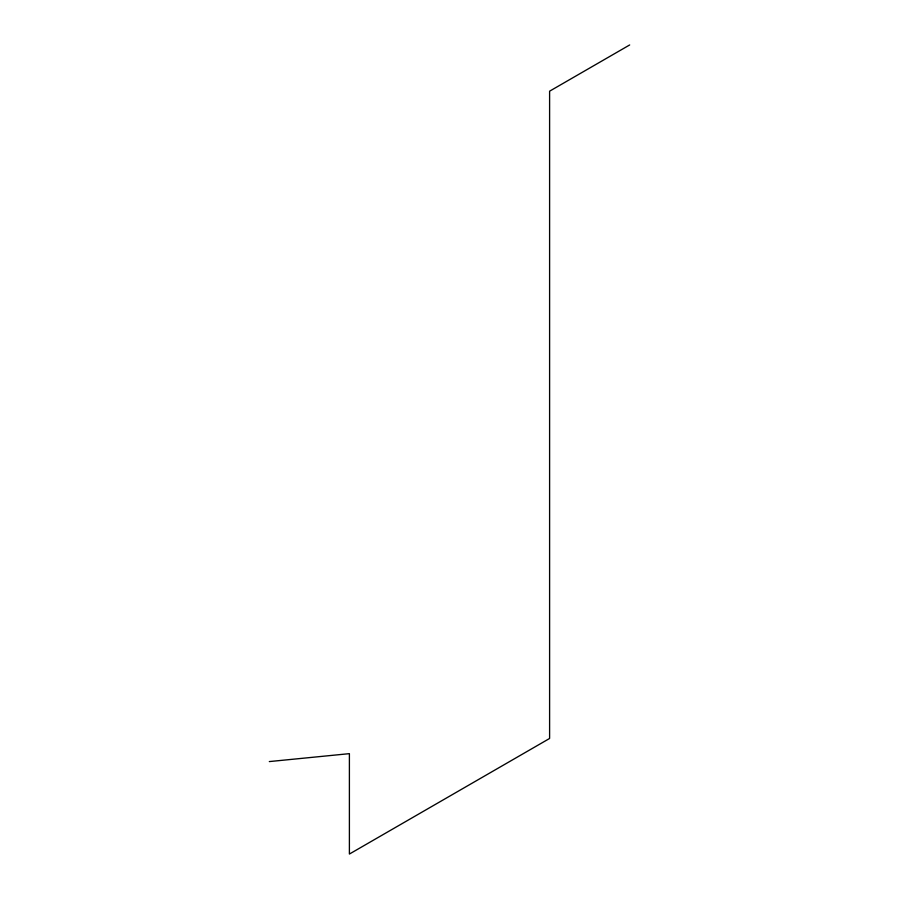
<?xml version="1.0" encoding="UTF-8"?>
<svg xmlns="http://www.w3.org/2000/svg" width="899" height="899" viewBox="0 0 899 899"><rect width="100%" height="100%" fill="white"/><g stroke="black" fill="none" stroke-linecap="round" stroke-linejoin="round"><path stroke-width="1.35" d="M629.682 44.95L549.604 91.181L549.604 738.461L349.396 854.05L349.396 753.654L269.318 761.577"/></g></svg>
